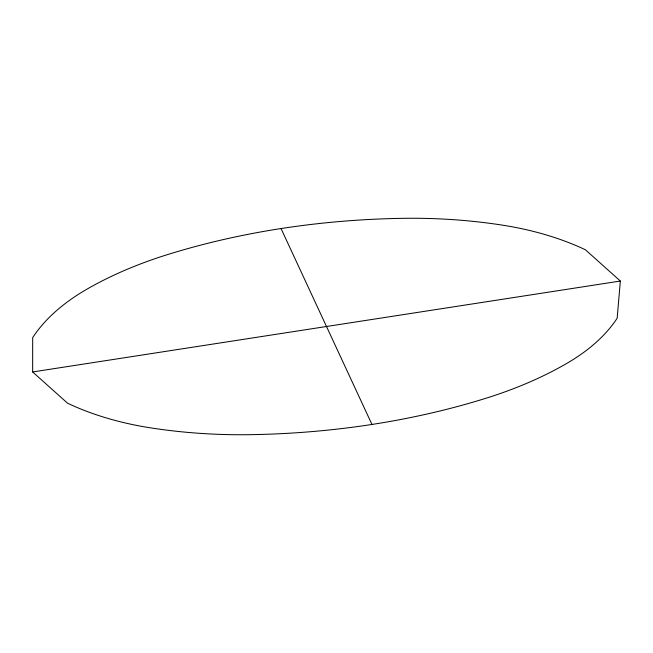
<?xml version="1.0" encoding="UTF-8"?>
<svg xmlns="http://www.w3.org/2000/svg" width="653" height="653" viewBox="0 0 653 653"><rect width="100%" height="100%" fill="white"/><g stroke="black" fill="none" stroke-linecap="round" stroke-linejoin="round"><path stroke-width="0.98" d="M32.65 371.957L32.691 337.601A235.692 136.077 0 0 1 86.571 289.385A347.633 200.708 0 0 1 166.776 254.833A525.183 303.212 0 0 1 402.754 218.331A347.633 200.708 0 0 1 502.141 225.097A221.963 128.151 0 0 1 585.406 249.773L620.35 281.043L617.167 318.207A221.963 128.151 0 0 1 566.429 363.615A347.633 200.708 0 0 1 486.224 398.167A525.183 303.212 0 0 1 250.246 434.669A347.633 200.708 0 0 1 150.859 427.903A221.963 128.151 0 0 1 67.594 403.228L32.65 371.957L620.35 281.043M281.043 228.55L371.957 424.45"/></g></svg>
